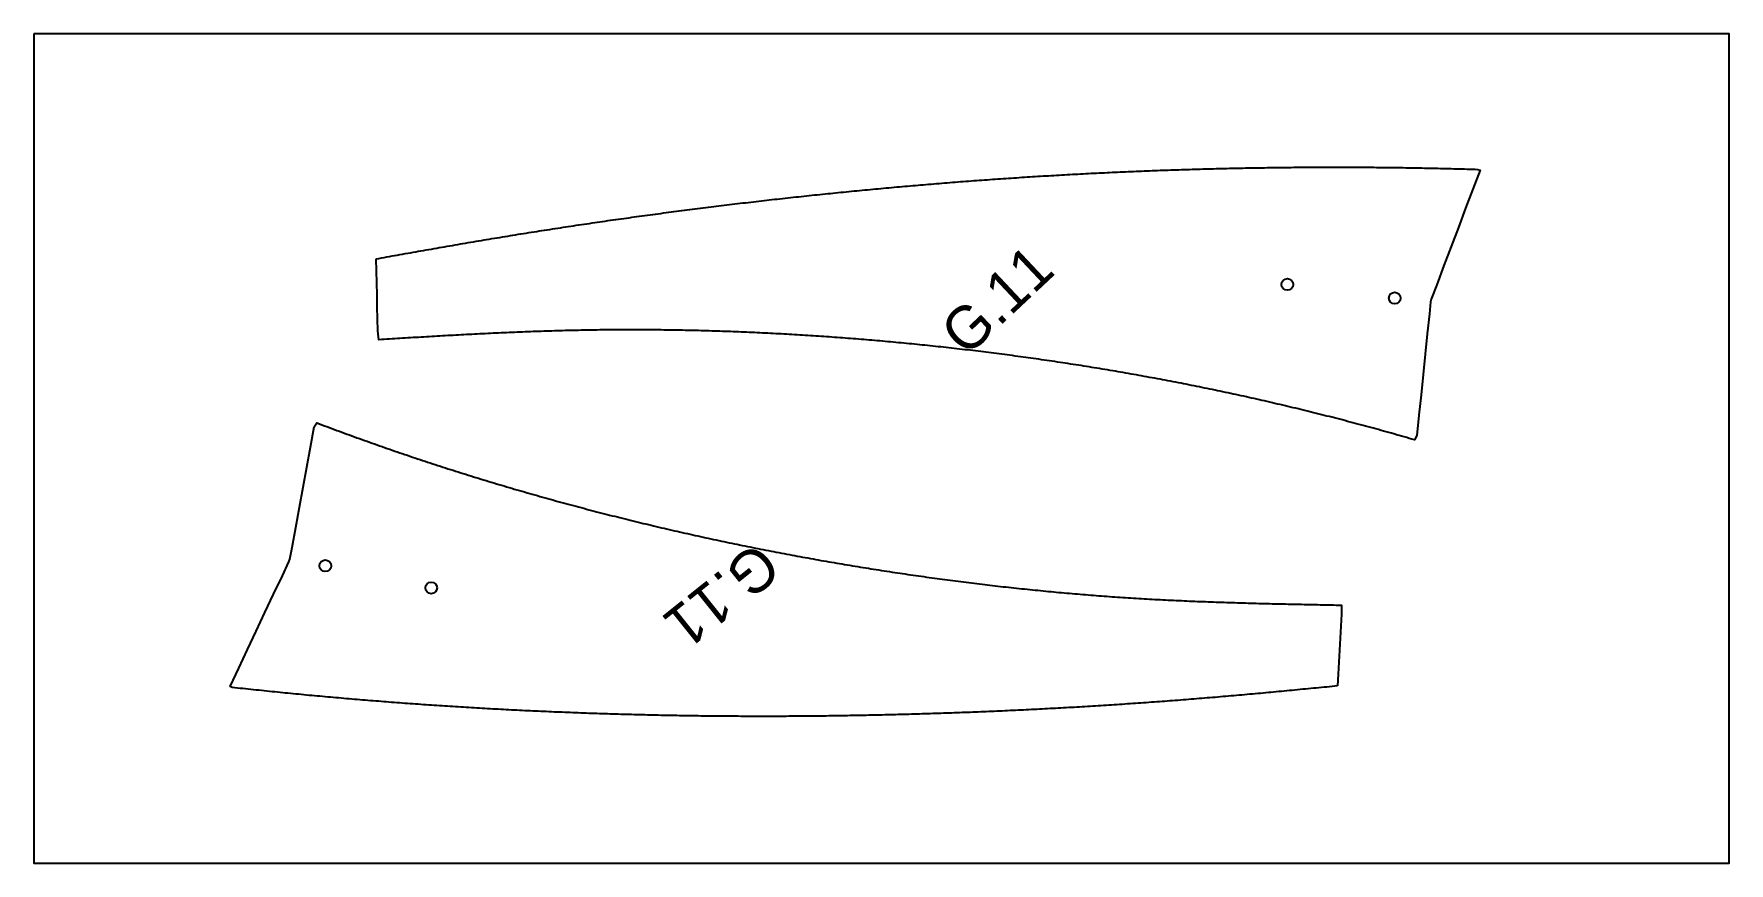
# Model space of a CAD drawing. Extents: x 6.5 to 100.5, y 4.9 to 50.9.
import ezdxf

# ---------------------------------------------------------------- set-up
doc = ezdxf.new("R2010")
doc.units = 0
doc.layers.get('0').update_dxf_attribs({"linetype": 'CONTINUOUS'})
for name, color, linetype in [('ANNOTATION', 7, 'CONTINUOUS'), ('CUT_SHEET', 1, 'CONTINUOUS'), ('DRILLING', 3, 'CONTINUOUS')]:
    doc.layers.add(name, color=color, linetype=linetype)
doc.styles.add('TW_CEN_MT', font='txt')

# ---------------------------------------------------------------- blocks, each defined once
blk = doc.blocks.new('*U4')
at = {"layer": 'ANNOTATION', "color": 7, "style": 'TW_CEN_MT'}
blk.add_text('G.11', height=2.3704, rotation=218.64657, dxfattribs=at).set_placement((46.606, 22.803))
blk = doc.blocks.new('*U5')
at = {"layer": 'ANNOTATION', "color": 7, "style": 'TW_CEN_MT'}
blk.add_text('G.11', height=2.3704, rotation=43.21499, dxfattribs=at).set_placement((58.212, 32.928))

msp = doc.modelspace()

# ---------------------------------------------------------------- linework, layer by layer
for points in [[(25.4913, 38.4198, 0), (25.6369, 38.4458, 0), (25.7825, 38.4718, 0), (25.9282, 38.4978, 0), (26.0738, 38.5238, 0), (26.2194, 38.5498, 0), (26.365, 38.5758, 0), (26.5107, 38.6018, 0), (26.6563, 38.6277, 0), (26.8019, 38.6536, 0), (26.9476, 38.6796, 0), (27.0932, 38.7055, 0), (27.2389, 38.7313, 0), (27.3845, 38.7572, 0), (27.5302, 38.783, 0), (27.6758, 38.8089, 0), (27.8215, 38.8346, 0), (27.9672, 38.8604, 0), (28.1128, 38.8861, 0), (28.2585, 38.9118, 0), (28.4042, 38.9375, 0), (28.5499, 38.9631, 0), (28.6956, 38.9887, 0), (28.8413, 39.0143, 0), (28.987, 39.0398, 0), (29.1327, 39.0652, 0), (29.2784, 39.0907, 0), (29.4242, 39.116, 0), (29.5699, 39.1414, 0), (29.7157, 39.1666, 0), (29.8614, 39.1919, 0), (30.0072, 39.217, 0), (30.153, 39.2421, 0), (30.2987, 39.2672, 0), (30.4445, 39.2922, 0), (30.5903, 39.3171, 0), (30.7362, 39.342, 0), (30.882, 39.3668, 0), (31.0278, 39.3916, 0), (31.1737, 39.4163, 0), (31.3196, 39.4409, 0), (31.4654, 39.4654, 0), (31.6113, 39.4899, 0), (31.7572, 39.5143, 0), (31.9031, 39.5386, 0), (32.0491, 39.5628, 0), (32.195, 39.587, 0), (32.341, 39.6111, 0), (32.4869, 39.6351, 0), (32.6329, 39.6591, 0), (32.7789, 39.6829, 0), (32.9249, 39.7067, 0), (33.0709, 39.7305, 0), (33.2169, 39.7541, 0), (33.363, 39.7777, 0), (33.509, 39.8012, 0), (33.6551, 39.8246, 0), (33.8012, 39.848, 0), (33.9473, 39.8713, 0), (34.0934, 39.8945, 0), (34.2395, 39.9176, 0), (34.3856, 39.9407, 0), (34.5317, 39.9637, 0), (34.6779, 39.9866, 0), (34.824, 40.0094, 0), (34.9702, 40.0322, 0), (35.1164, 40.0549, 0), (35.2626, 40.0775, 0), (35.4088, 40.1001, 0), (35.555, 40.1225, 0), (35.7012, 40.1449, 0), (35.8475, 40.1673, 0), (35.9937, 40.1895, 0), (36.14, 40.2117, 0), (36.2863, 40.2338, 0), (36.4326, 40.2559, 0), (36.5789, 40.2778, 0), (36.7252, 40.2997, 0), (36.8715, 40.3215, 0), (37.0178, 40.3433, 0), (37.1642, 40.3649, 0), (37.3105, 40.3865, 0), (37.4569, 40.4081, 0), (37.6033, 40.4295, 0), (37.7496, 40.4509, 0), (37.896, 40.4722, 0), (38.0424, 40.4935, 0), (38.1889, 40.5146, 0), (38.3353, 40.5357, 0), (38.4817, 40.5567, 0), (38.6282, 40.5777, 0), (38.7747, 40.5986, 0), (38.9211, 40.6194, 0), (39.0676, 40.6401, 0), (39.2141, 40.6607, 0), (39.3606, 40.6813, 0), (39.5071, 40.7018, 0), (39.6536, 40.7223, 0), (39.8002, 40.7426, 0), (39.9467, 40.7629, 0), (40.0933, 40.7832, 0), (40.2398, 40.8033, 0), (40.3864, 40.8234, 0), (40.533, 40.8434, 0), (40.6796, 40.8633, 0), (40.8262, 40.8832, 0), (40.9728, 40.903, 0), (41.1195, 40.9227, 0), (41.2661, 40.9424, 0), (41.4127, 40.9619, 0), (41.5594, 40.9814, 0), (41.7061, 41.0009, 0), (41.8527, 41.0202, 0), (41.9994, 41.0395, 0), (42.1461, 41.0587, 0), (42.2928, 41.0779, 0), (42.4395, 41.097, 0), (42.5863, 41.116, 0), (42.733, 41.1349, 0), (42.8797, 41.1537, 0), (43.0265, 41.1725, 0), (43.1732, 41.1912, 0), (43.32, 41.2099, 0), (43.4668, 41.2285, 0), (43.6136, 41.247, 0), (43.7604, 41.2654, 0), (43.9072, 41.2838, 0), (44.054, 41.3021, 0), (44.2008, 41.3203, 0), (44.3477, 41.3384, 0), (44.4945, 41.3565, 0), (44.6414, 41.3745, 0), (44.7882, 41.3924, 0), (44.9351, 41.4103, 0), (45.082, 41.4281, 0), (45.2288, 41.4458, 0), (45.3757, 41.4634, 0), (45.5226, 41.481, 0), (45.6696, 41.4985, 0), (45.8165, 41.516, 0), (45.9634, 41.5333, 0), (46.1103, 41.5506, 0), (46.2573, 41.5679, 0), (46.4043, 41.585, 0), (46.5512, 41.6021, 0), (46.6982, 41.6191, 0), (46.8452, 41.6361, 0), (46.9922, 41.6529, 0), (47.1391, 41.6697, 0), (47.2862, 41.6865, 0), (47.4332, 41.7031, 0), (47.5802, 41.7197, 0), (47.7272, 41.7362, 0), (47.8742, 41.7527, 0), (48.0213, 41.769, 0), (48.1683, 41.7853, 0), (48.3154, 41.8016, 0), (48.4625, 41.8177, 0), (48.6095, 41.8338, 0), (48.7566, 41.8498, 0), (48.9037, 41.8658, 0), (49.0508, 41.8817, 0), (49.1979, 41.8975, 0), (49.345, 41.9132, 0), (49.4922, 41.9288, 0), (49.6393, 41.9444, 0), (49.7864, 41.9599, 0), (49.9336, 41.9754, 0), (50.0807, 41.9907, 0), (50.2279, 42.006, 0), (50.3751, 42.0213, 0), (50.5222, 42.0364, 0), (50.6694, 42.0515, 0), (50.8166, 42.0665, 0), (50.9638, 42.0814, 0), (51.111, 42.0963, 0), (51.2582, 42.1111, 0), (51.4054, 42.1258, 0), (51.5527, 42.1404, 0), (51.6999, 42.155, 0), (51.8471, 42.1695, 0), (51.9944, 42.1839, 0), (52.1416, 42.1982, 0), (52.2889, 42.2125, 0), (52.4362, 42.2267, 0), (52.5834, 42.2408, 0), (52.7307, 42.2549, 0), (52.878, 42.2688, 0), (53.0253, 42.2827, 0), (53.1726, 42.2966, 0), (53.3199, 42.3103, 0), (53.4672, 42.324, 0), (53.6146, 42.3376, 0), (53.7619, 42.3511, 0), (53.9092, 42.3646, 0), (54.0566, 42.378, 0), (54.2039, 42.3913, 0), (54.3513, 42.4045, 0), (54.4986, 42.4176, 0), (54.646, 42.4307, 0), (54.7934, 42.4437, 0), (54.9408, 42.4567, 0), (55.0882, 42.4695, 0), (55.2356, 42.4823, 0), (55.383, 42.495, 0), (55.5304, 42.5076, 0), (55.6778, 42.5202, 0), (55.8252, 42.5326, 0), (55.9726, 42.545, 0), (56.1201, 42.5573, 0), (56.2675, 42.5696, 0), (56.415, 42.5818, 0), (56.5624, 42.5938, 0), (56.7099, 42.6059, 0), (56.8573, 42.6178, 0), (57.0048, 42.6297, 0), (57.1523, 42.6415, 0), (57.2998, 42.6532, 0), (57.4473, 42.6648, 0), (57.5947, 42.6764, 0), (57.7422, 42.6878, 0), (57.8898, 42.6992, 0), (58.0373, 42.7106, 0), (58.1848, 42.7218, 0), (58.3323, 42.733, 0), (58.4798, 42.7441, 0), (58.6274, 42.7551, 0), (58.7749, 42.766, 0), (58.9225, 42.7769, 0), (59.07, 42.7877, 0), (59.2176, 42.7984, 0), (59.3651, 42.809, 0), (59.5127, 42.8195, 0), (59.6603, 42.83, 0), (59.8078, 42.8404, 0), (59.9554, 42.8507, 0), (60.103, 42.8609, 0), (60.2506, 42.8711, 0), (60.3982, 42.8812, 0), (60.5458, 42.8912, 0), (60.6934, 42.9011, 0), (60.8411, 42.9109, 0), (60.9887, 42.9207, 0), (61.1363, 42.9304, 0), (61.2839, 42.94, 0), (61.4316, 42.9495, 0), (61.5792, 42.959, 0), (61.7269, 42.9683, 0), (61.8745, 42.9776, 0), (62.0222, 42.9868, 0), (62.1698, 42.9959, 0), (62.3175, 43.005, 0), (62.4652, 43.014, 0), (62.6128, 43.0229, 0), (62.7605, 43.0317, 0), (62.9082, 43.0404, 0), (63.0559, 43.049, 0), (63.2036, 43.0576, 0), (63.3513, 43.0661, 0), (63.499, 43.0745, 0), (63.6467, 43.0828, 0), (63.7944, 43.0911, 0), (63.9421, 43.0992, 0), (64.0899, 43.1073, 0), (64.2376, 43.1153, 0), (64.3853, 43.1233, 0), (64.5331, 43.1311, 0), (64.6808, 43.1389, 0), (64.8285, 43.1465, 0), (64.9763, 43.1541, 0), (65.124, 43.1617, 0), (65.2718, 43.1691, 0), (65.4196, 43.1765, 0), (65.5673, 43.1837, 0), (65.7151, 43.1909, 0), (65.8629, 43.198, 0), (66.0106, 43.2051, 0), (66.1584, 43.212, 0), (66.3062, 43.2189, 0), (66.454, 43.2257, 0), (66.6018, 43.2324, 0), (66.7496, 43.239, 0), (66.8974, 43.2456, 0), (67.0452, 43.252, 0), (67.193, 43.2584, 0), (67.3408, 43.2647, 0), (67.4886, 43.2709, 0), (67.6365, 43.2771, 0), (67.7843, 43.2831, 0), (67.9321, 43.2891, 0), (68.0799, 43.295, 0), (68.2278, 43.3008, 0), (68.3756, 43.3065, 0), (68.5234, 43.3122, 0), (68.6713, 43.3178, 0), (68.8191, 43.3233, 0), (68.967, 43.3287, 0), (69.1148, 43.334, 0), (69.2627, 43.3392, 0), (69.4105, 43.3444, 0), (69.5584, 43.3495, 0), (69.7063, 43.3545, 0), (69.8541, 43.3594, 0), (70.002, 43.3642, 0), (70.1499, 43.369, 0), (70.2977, 43.3736, 0), (70.4456, 43.3782, 0), (70.5935, 43.3827, 0), (70.7414, 43.3872, 0), (70.8893, 43.3915, 0), (71.0371, 43.3958, 0), (71.185, 43.3999, 0), (71.3329, 43.404, 0), (71.4808, 43.4081, 0), (71.6287, 43.412, 0), (71.7766, 43.4158, 0), (71.9245, 43.4196, 0), (72.0724, 43.4233, 0), (72.2203, 43.4269, 0), (72.3682, 43.4304, 0), (72.5161, 43.4339, 0), (72.664, 43.4372, 0), (72.812, 43.4405, 0), (72.9599, 43.4437, 0), (73.1078, 43.4468, 0), (73.2557, 43.4498, 0), (73.4036, 43.4528, 0), (73.5515, 43.4557, 0), (73.6995, 43.4584, 0), (73.8474, 43.4611, 0), (73.9953, 43.4638, 0), (74.1433, 43.4663, 0), (74.2912, 43.4687, 0), (74.4391, 43.4711, 0), (74.5871, 43.4734, 0), (74.735, 43.4756, 0), (74.8829, 43.4777, 0), (75.0309, 43.4798, 0), (75.1788, 43.4817, 0), (75.3267, 43.4836, 0), (75.4747, 43.4854, 0), (75.6226, 43.4871, 0), (75.7706, 43.4887, 0), (75.9185, 43.4903, 0), (76.0665, 43.4917, 0), (76.2144, 43.4931, 0), (76.3624, 43.4944, 0), (76.5103, 43.4956, 0), (76.6582, 43.4968, 0), (76.8062, 43.4978, 0), (76.9541, 43.4988, 0), (77.1021, 43.4997, 0), (77.2501, 43.5005, 0), (77.398, 43.5012, 0), (77.546, 43.5018, 0), (77.6939, 43.5024, 0), (77.8419, 43.5028, 0), (77.9898, 43.5032, 0), (78.1378, 43.5035, 0), (78.2857, 43.5037, 0), (78.4337, 43.5039, 0), (78.5816, 43.5039, 0), (78.7296, 43.5039, 0), (78.8776, 43.5038, 0), (79.0255, 43.5036, 0), (79.1735, 43.5033, 0), (79.3214, 43.5029, 0), (79.4694, 43.5025, 0), (79.6173, 43.502, 0), (79.7653, 43.5013, 0), (79.9133, 43.5006, 0), (80.0612, 43.4999, 0), (80.2092, 43.499, 0), (80.3571, 43.4981, 0), (80.5051, 43.497, 0), (80.653, 43.4959, 0), (80.801, 43.4947, 0), (80.949, 43.4934, 0), (81.0969, 43.4921, 0), (81.2449, 43.4906, 0), (81.3928, 43.4891, 0), (81.5408, 43.4875, 0), (81.6887, 43.4858, 0), (81.8367, 43.484, 0), (81.9846, 43.4821, 0), (82.1326, 43.4802, 0), (82.2805, 43.4781, 0), (82.4285, 43.476, 0), (82.5764, 43.4738, 0), (82.7244, 43.4715, 0), (82.8723, 43.4692, 0), (83.0203, 43.4667, 0), (83.1682, 43.4642, 0), (83.3161, 43.4616, 0), (83.4641, 43.4589, 0), (83.612, 43.4561, 0), (83.76, 43.4532, 0), (83.9079, 43.4503, 0), (84.0558, 43.4472, 0), (84.2038, 43.4441, 0), (84.3517, 43.4409, 0), (84.4996, 43.4376, 0), (84.6476, 43.4342, 0), (84.7955, 43.4308, 0), (84.9434, 43.4272, 0), (85.0913, 43.4236, 0), (85.2392, 43.4199, 0), (85.3872, 43.4161, 0), (85.5351, 43.4122, 0), (85.683, 43.4083, 0), (85.8309, 43.4042, 0), (85.9788, 43.4001, 0), (86.1267, 43.3959, 0), (86.2746, 43.3916, 0), (86.4225, 43.3872, 0), (86.5704, 43.3827, 0), (86.698, 43.339, 0), (86.2973, 42.2795, 0), (85.8967, 41.22, 0), (85.496, 40.1604, 0), (85.0954, 39.1009, 0), (84.6948, 38.0414, 0), (84.2941, 36.9818, 0), (83.9907, 36.1772, 0), (83.9546, 36.0338, 0), (83.885, 35.3763, 0), (83.7698, 34.2494, 0), (83.6547, 33.1225, 0), (83.5396, 31.9956, 0), (83.4245, 30.8687, 0), (83.3094, 29.7418, 0), (83.1943, 28.6149, 0), (83.0586, 28.3773, 0), (82.9165, 28.4186, 0), (82.7743, 28.4598, 0), (82.6321, 28.5008, 0), (82.4898, 28.5416, 0), (82.3475, 28.5824, 0), (82.2051, 28.6229, 0), (82.0627, 28.6633, 0), (81.9203, 28.7036, 0), (81.7778, 28.7437, 0), (81.6353, 28.7837, 0), (81.4927, 28.8236, 0), (81.3501, 28.8633, 0), (81.2075, 28.9028, 0), (81.0648, 28.9422, 0), (80.922, 28.9814, 0), (80.7793, 29.0206, 0), (80.6365, 29.0595, 0), (80.4936, 29.0983, 0), (80.3507, 29.137, 0), (80.2078, 29.1755, 0), (80.0648, 29.2139, 0), (79.9218, 29.2521, 0), (79.7788, 29.2902, 0), (79.6357, 29.3281, 0), (79.4925, 29.3659, 0), (79.3494, 29.4036, 0), (79.2062, 29.4411, 0), (79.0629, 29.4784, 0), (78.9196, 29.5157, 0), (78.7763, 29.5527, 0), (78.6329, 29.5897, 0), (78.4895, 29.6264, 0), (78.3461, 29.6631, 0), (78.2026, 29.6995, 0), (78.0591, 29.7359, 0), (77.9156, 29.7721, 0), (77.772, 29.8081, 0), (77.6284, 29.8441, 0), (77.4847, 29.8798, 0), (77.341, 29.9154, 0), (77.1973, 29.9509, 0), (77.0535, 29.9862, 0), (76.9097, 30.0214, 0), (76.7659, 30.0565, 0), (76.622, 30.0914, 0), (76.4781, 30.1261, 0), (76.3342, 30.1607, 0), (76.1902, 30.1952, 0), (76.0462, 30.2295, 0), (75.9021, 30.2637, 0), (75.7581, 30.2977, 0), (75.614, 30.3316, 0), (75.4698, 30.3654, 0), (75.3256, 30.399, 0), (75.1814, 30.4324, 0), (75.0372, 30.4658, 0), (74.8929, 30.4989, 0), (74.7486, 30.532, 0), (74.6042, 30.5649, 0), (74.4599, 30.5976, 0), (74.3155, 30.6302, 0), (74.171, 30.6627, 0), (74.0266, 30.695, 0), (73.8821, 30.7272, 0), (73.7375, 30.7592, 0), (73.593, 30.7911, 0), (73.4484, 30.8228, 0), (73.3037, 30.8544, 0), (73.1591, 30.8859, 0), (73.0144, 30.9172, 0), (72.8697, 30.9484, 0), (72.725, 30.9794, 0), (72.5802, 31.0103, 0), (72.4354, 31.041, 0), (72.2905, 31.0716, 0), (72.1457, 31.1021, 0), (72.0008, 31.1324, 0), (71.8559, 31.1626, 0), (71.7109, 31.1926, 0), (71.5659, 31.2225, 0), (71.4209, 31.2523, 0), (71.2759, 31.2819, 0), (71.1309, 31.3114, 0), (70.9858, 31.3407, 0), (70.8406, 31.3699, 0), (70.6955, 31.3989, 0), (70.5503, 31.4278, 0), (70.4051, 31.4566, 0), (70.2599, 31.4852, 0), (70.1147, 31.5137, 0), (69.9694, 31.542, 0), (69.8241, 31.5702, 0), (69.6787, 31.5983, 0), (69.5334, 31.6262, 0), (69.388, 31.654, 0), (69.2426, 31.6816, 0), (69.0971, 31.7091, 0), (68.9517, 31.7365, 0), (68.8062, 31.7637, 0), (68.6607, 31.7908, 0), (68.5151, 31.8177, 0), (68.3696, 31.8445, 0), (68.224, 31.8712, 0), (68.0784, 31.8977, 0), (67.9327, 31.9241, 0), (67.787, 31.9503, 0), (67.6414, 31.9764, 0), (67.4956, 32.0024, 0), (67.3499, 32.0282, 0), (67.2041, 32.0539, 0), (67.0583, 32.0794, 0), (66.9125, 32.1048, 0), (66.7667, 32.1301, 0), (66.6208, 32.1552, 0), (66.4749, 32.1802, 0), (66.329, 32.2051, 0), (66.1831, 32.2298, 0), (66.0371, 32.2544, 0), (65.8912, 32.2788, 0), (65.7452, 32.3031, 0), (65.5991, 32.3273, 0), (65.4531, 32.3513, 0), (65.307, 32.3752, 0), (65.1609, 32.3989, 0), (65.0148, 32.4225, 0), (64.8687, 32.446, 0), (64.7225, 32.4693, 0), (64.5763, 32.4925, 0), (64.4301, 32.5156, 0), (64.2839, 32.5385, 0), (64.1376, 32.5613, 0), (63.9914, 32.5839, 0), (63.8451, 32.6065, 0), (63.6988, 32.6288, 0), (63.5524, 32.6511, 0), (63.4061, 32.6732, 0), (63.2597, 32.6951, 0), (63.1133, 32.717, 0), (62.9669, 32.7387, 0), (62.8205, 32.7602, 0), (62.674, 32.7816, 0), (62.5275, 32.8029, 0), (62.381, 32.8241, 0), (62.2345, 32.8451, 0), (62.088, 32.866, 0), (61.9414, 32.8867, 0), (61.7948, 32.9073, 0), (61.6483, 32.9278, 0), (61.5016, 32.9481, 0), (61.355, 32.9683, 0), (61.2084, 32.9884, 0), (61.0617, 33.0083, 0), (60.915, 33.0281, 0), (60.7683, 33.0478, 0), (60.6216, 33.0673, 0), (60.4748, 33.0867, 0), (60.3281, 33.1059, 0), (60.1813, 33.1251, 0), (60.0345, 33.144, 0), (59.8877, 33.1629, 0), (59.7408, 33.1816, 0), (59.594, 33.2002, 0), (59.4471, 33.2186, 0), (59.3002, 33.237, 0), (59.1533, 33.2551, 0), (59.0064, 33.2732, 0), (58.8595, 33.2911, 0), (58.7125, 33.3089, 0), (58.5655, 33.3265, 0), (58.4185, 33.344, 0), (58.2715, 33.3614, 0), (58.1245, 33.3787, 0), (57.9775, 33.3958, 0), (57.8304, 33.4128, 0), (57.6834, 33.4296, 0), (57.5363, 33.4463, 0), (57.3892, 33.4629, 0), (57.2421, 33.4794, 0), (57.0949, 33.4957, 0), (56.9478, 33.5119, 0), (56.8006, 33.5279, 0), (56.6535, 33.5438, 0), (56.5063, 33.5596, 0), (56.3591, 33.5753, 0), (56.2119, 33.5908, 0), (56.0646, 33.6062, 0), (55.9174, 33.6214, 0), (55.7701, 33.6366, 0), (55.6228, 33.6516, 0), (55.4756, 33.6664, 0), (55.3283, 33.6812, 0), (55.1809, 33.6958, 0), (55.0336, 33.7102, 0), (54.8863, 33.7246, 0), (54.7389, 33.7388, 0), (54.5916, 33.7529, 0), (54.4442, 33.7668, 0), (54.2968, 33.7806, 0), (54.1494, 33.7943, 0), (54.002, 33.8079, 0), (53.8545, 33.8213, 0), (53.7071, 33.8346, 0), (53.5596, 33.8477, 0), (53.4122, 33.8608, 0), (53.2647, 33.8737, 0), (53.1172, 33.8864, 0), (52.9697, 33.8991, 0), (52.8222, 33.9116, 0), (52.6747, 33.924, 0), (52.5271, 33.9362, 0), (52.3796, 33.9484, 0), (52.232, 33.9603, 0), (52.0845, 33.9722, 0), (51.9369, 33.9839, 0), (51.7893, 33.9955, 0), (51.6417, 34.007, 0), (51.4941, 34.0184, 0), (51.3465, 34.0296, 0), (51.1988, 34.0407, 0), (51.0512, 34.0516, 0), (50.9036, 34.0624, 0), (50.7559, 34.0731, 0), (50.6082, 34.0837, 0), (50.4606, 34.0941, 0), (50.3129, 34.1044, 0), (50.1652, 34.1145, 0), (50.0175, 34.1245, 0), (49.8698, 34.1344, 0), (49.7221, 34.1442, 0), (49.5743, 34.1538, 0), (49.4266, 34.1633, 0), (49.2788, 34.1726, 0), (49.1311, 34.1819, 0), (48.9833, 34.1909, 0), (48.8356, 34.1999, 0), (48.6878, 34.2087, 0), (48.54, 34.2174, 0), (48.3922, 34.2259, 0), (48.2444, 34.2343, 0), (48.0966, 34.2426, 0), (47.9488, 34.2507, 0), (47.801, 34.2587, 0), (47.6532, 34.2666, 0), (47.5054, 34.2743, 0), (47.3575, 34.2819, 0), (47.2097, 34.2893, 0), (47.0619, 34.2967, 0), (46.914, 34.3038, 0), (46.7662, 34.3109, 0), (46.6183, 34.3178, 0), (46.4704, 34.3245, 0), (46.3226, 34.3311, 0), (46.1747, 34.3376, 0), (46.0268, 34.3439, 0), (45.8789, 34.3501, 0), (45.731, 34.3562, 0), (45.5831, 34.3621, 0), (45.4352, 34.3679, 0), (45.2873, 34.3735, 0), (45.1394, 34.379, 0), (44.9915, 34.3844, 0), (44.8436, 34.3896, 0), (44.6957, 34.3947, 0), (44.5478, 34.3996, 0), (44.3998, 34.4044, 0), (44.2519, 34.4091, 0), (44.104, 34.4136, 0), (43.9561, 34.4179, 0), (43.8081, 34.4222, 0), (43.6602, 34.4262, 0), (43.5123, 34.4302, 0), (43.3643, 34.434, 0), (43.2164, 34.4376, 0), (43.0684, 34.4411, 0), (42.9205, 34.4445, 0), (42.7725, 34.4477, 0), (42.6246, 34.4507, 0), (42.4766, 34.4537, 0), (42.3287, 34.4564, 0), (42.1807, 34.4591, 0), (42.0328, 34.4616, 0), (41.8848, 34.4639, 0), (41.7369, 34.4661, 0), (41.5889, 34.4681, 0), (41.441, 34.47, 0), (41.293, 34.4718, 0), (41.145, 34.4734, 0), (40.9971, 34.4749, 0), (40.8491, 34.4762, 0), (40.7012, 34.4773, 0), (40.5532, 34.4784, 0), (40.4053, 34.4792, 0), (40.2573, 34.4799, 0), (40.1094, 34.4805, 0), (39.9614, 34.4809, 0), (39.8135, 34.4812, 0), (39.6655, 34.4813, 0), (39.5176, 34.4813, 0), (39.3696, 34.4811, 0), (39.2217, 34.4808, 0), (39.0738, 34.4803, 0), (38.9258, 34.4797, 0), (38.7779, 34.4789, 0), (38.63, 34.478, 0), (38.482, 34.4769, 0), (38.3341, 34.4757, 0), (38.1862, 34.4743, 0), (38.0383, 34.4728, 0), (37.8903, 34.4711, 0), (37.7424, 34.4692, 0), (37.5945, 34.4672, 0), (37.4466, 34.4651, 0), (37.2987, 34.4628, 0), (37.1508, 34.4603, 0), (37.0029, 34.4577, 0), (36.855, 34.455, 0), (36.7071, 34.452, 0), (36.5593, 34.449, 0), (36.4114, 34.4457, 0), (36.2635, 34.4424, 0), (36.1156, 34.4388, 0), (35.9678, 34.4352, 0), (35.8199, 34.4313, 0), (35.6721, 34.4273, 0), (35.5242, 34.4232, 0), (35.3764, 34.419, 0), (35.2285, 34.4146, 0), (35.0807, 34.41, 0), (34.9329, 34.4054, 0), (34.785, 34.4005, 0), (34.6372, 34.3956, 0), (34.4894, 34.3905, 0), (34.3416, 34.3853, 0), (34.1938, 34.38, 0), (34.046, 34.3746, 0), (33.8982, 34.369, 0), (33.7504, 34.3633, 0), (33.6026, 34.3576, 0), (33.4548, 34.3516, 0), (33.307, 34.3456, 0), (33.1592, 34.3395, 0), (33.0114, 34.3332, 0), (32.8636, 34.3269, 0), (32.7159, 34.3204, 0), (32.5681, 34.3139, 0), (32.4203, 34.3072, 0), (32.2725, 34.3005, 0), (32.1248, 34.2936, 0), (31.977, 34.2867, 0), (31.8293, 34.2797, 0), (31.6815, 34.2726, 0), (31.5338, 34.2654, 0), (31.386, 34.2581, 0), (31.2383, 34.2507, 0), (31.0905, 34.2432, 0), (30.9428, 34.2357, 0), (30.795, 34.2281, 0), (30.6473, 34.2204, 0), (30.4996, 34.2127, 0), (30.3518, 34.2048, 0), (30.2041, 34.1969, 0), (30.0564, 34.189, 0), (29.9086, 34.181, 0), (29.7609, 34.1729, 0), (29.6132, 34.1647, 0), (29.4655, 34.1565, 0), (29.3177, 34.1483, 0), (29.17, 34.14, 0), (29.0223, 34.1316, 0), (28.8746, 34.1232, 0), (28.7269, 34.1147, 0), (28.5792, 34.1062, 0), (28.4315, 34.0977, 0), (28.2837, 34.0891, 0), (28.136, 34.0805, 0), (27.9883, 34.0718, 0), (27.8406, 34.0631, 0), (27.6929, 34.0544, 0), (27.5452, 34.0457, 0), (27.3975, 34.0369, 0), (27.2498, 34.0281, 0), (27.1021, 34.0192, 0), (26.9544, 34.0104, 0), (26.8067, 34.0015, 0), (26.659, 33.9926, 0), (26.5113, 33.9837, 0), (26.3636, 33.9748, 0), (26.2159, 33.9659, 0), (26.0682, 33.9569, 0), (25.9205, 33.948, 0), (25.7728, 33.939, 0), (25.6251, 33.9301, 0), (25.5786, 34.433, 0), (25.5641, 35.0975, 0), (25.5495, 35.762, 0), (25.5349, 36.4264, 0), (25.5204, 37.0909, 0), (25.5058, 37.7554, 0), (25.4913, 38.4198, 0)], [(78.7852, 14.7226, 0), (78.638, 14.7083, 0), (78.4908, 14.694, 0), (78.3435, 14.6797, 0), (78.1963, 14.6653, 0), (78.0491, 14.651, 0), (77.9018, 14.6368, 0), (77.7546, 14.6225, 0), (77.6074, 14.6082, 0), (77.4601, 14.5939, 0), (77.3129, 14.5797, 0), (77.1656, 14.5655, 0), (77.0184, 14.5513, 0), (76.8712, 14.5371, 0), (76.7239, 14.523, 0), (76.5767, 14.5088, 0), (76.4294, 14.4947, 0), (76.2821, 14.4806, 0), (76.1349, 14.4666, 0), (75.9876, 14.4526, 0), (75.8404, 14.4386, 0), (75.6931, 14.4247, 0), (75.5458, 14.4108, 0), (75.3985, 14.3969, 0), (75.2513, 14.3831, 0), (75.104, 14.3693, 0), (74.9567, 14.3556, 0), (74.8094, 14.3419, 0), (74.6621, 14.3282, 0), (74.5148, 14.3147, 0), (74.3675, 14.3011, 0), (74.2202, 14.2876, 0), (74.0729, 14.2742, 0), (73.9256, 14.2609, 0), (73.7782, 14.2475, 0), (73.6309, 14.2343, 0), (73.4836, 14.2211, 0), (73.3362, 14.208, 0), (73.1889, 14.1949, 0), (73.0415, 14.182, 0), (72.8942, 14.169, 0), (72.7468, 14.1562, 0), (72.5994, 14.1434, 0), (72.452, 14.1307, 0), (72.3046, 14.1181, 0), (72.1573, 14.1056, 0), (72.0099, 14.0931, 0), (71.8624, 14.0807, 0), (71.715, 14.0684, 0), (71.5676, 14.0562, 0), (71.4202, 14.044, 0), (71.2727, 14.0319, 0), (71.1253, 14.0199, 0), (70.9779, 14.0079, 0), (70.8304, 13.9961, 0), (70.6829, 13.9843, 0), (70.5355, 13.9725, 0), (70.388, 13.9609, 0), (70.2405, 13.9493, 0), (70.093, 13.9378, 0), (69.9456, 13.9264, 0), (69.7981, 13.915, 0), (69.6506, 13.9038, 0), (69.503, 13.8926, 0), (69.3555, 13.8814, 0), (69.208, 13.8704, 0), (69.0605, 13.8594, 0), (68.9129, 13.8485, 0), (68.7654, 13.8377, 0), (68.6179, 13.8269, 0), (68.4703, 13.8162, 0), (68.3228, 13.8056, 0), (68.1752, 13.7951, 0), (68.0276, 13.7846, 0), (67.8801, 13.7742, 0), (67.7325, 13.7639, 0), (67.5849, 13.7537, 0), (67.4373, 13.7435, 0), (67.2897, 13.7334, 0), (67.1421, 13.7234, 0), (66.9945, 13.7134, 0), (66.8469, 13.7035, 0), (66.6993, 13.6937, 0), (66.5517, 13.684, 0), (66.4041, 13.6744, 0), (66.2564, 13.6648, 0), (66.1088, 13.6553, 0), (65.9611, 13.6458, 0), (65.8135, 13.6365, 0), (65.6659, 13.6272, 0), (65.5182, 13.618, 0), (65.3705, 13.6088, 0), (65.2229, 13.5998, 0), (65.0752, 13.5908, 0), (64.9275, 13.5818, 0), (64.7799, 13.573, 0), (64.6322, 13.5642, 0), (64.4845, 13.5555, 0), (64.3368, 13.5469, 0), (64.1891, 13.5383, 0), (64.0414, 13.5298, 0), (63.8937, 13.5214, 0), (63.746, 13.5131, 0), (63.5983, 13.5048, 0), (63.4505, 13.4966, 0), (63.3028, 13.4885, 0), (63.1551, 13.4804, 0), (63.0074, 13.4725, 0), (62.8596, 13.4646, 0), (62.7119, 13.4567, 0), (62.5641, 13.449, 0), (62.4164, 13.4413, 0), (62.2686, 13.4337, 0), (62.1209, 13.4261, 0), (61.9731, 13.4187, 0), (61.8254, 13.4113, 0), (61.6776, 13.4039, 0), (61.5298, 13.3967, 0), (61.3821, 13.3895, 0), (61.2343, 13.3824, 0), (61.0865, 13.3753, 0), (60.9387, 13.3684, 0), (60.7909, 13.3615, 0), (60.6431, 13.3546, 0), (60.4953, 13.3479, 0), (60.3475, 13.3412, 0), (60.1997, 13.3346, 0), (60.0519, 13.3281, 0), (59.9041, 13.3216, 0), (59.7563, 13.3152, 0), (59.6085, 13.3089, 0), (59.4607, 13.3026, 0), (59.3128, 13.2965, 0), (59.165, 13.2904, 0), (59.0172, 13.2843, 0), (58.8694, 13.2784, 0), (58.7215, 13.2725, 0), (58.5737, 13.2666, 0), (58.4259, 13.2609, 0), (58.278, 13.2552, 0), (58.1302, 13.2496, 0), (57.9823, 13.2441, 0), (57.8345, 13.2386, 0), (57.6866, 13.2332, 0), (57.5388, 13.2279, 0), (57.3909, 13.2226, 0), (57.243, 13.2174, 0), (57.0952, 13.2123, 0), (56.9473, 13.2073, 0), (56.7994, 13.2023, 0), (56.6516, 13.1974, 0), (56.5037, 13.1926, 0), (56.3558, 13.1879, 0), (56.2079, 13.1832, 0), (56.06, 13.1786, 0), (55.9122, 13.174, 0), (55.7643, 13.1696, 0), (55.6164, 13.1652, 0), (55.4685, 13.1608, 0), (55.3206, 13.1566, 0), (55.1727, 13.1524, 0), (55.0248, 13.1483, 0), (54.8769, 13.1443, 0), (54.729, 13.1403, 0), (54.5811, 13.1364, 0), (54.4332, 13.1326, 0), (54.2853, 13.1289, 0), (54.1374, 13.1252, 0), (53.9895, 13.1216, 0), (53.8416, 13.1181, 0), (53.6937, 13.1146, 0), (53.5458, 13.1112, 0), (53.3978, 13.1079, 0), (53.2499, 13.1047, 0), (53.102, 13.1015, 0), (52.9541, 13.0984, 0), (52.8062, 13.0954, 0), (52.6582, 13.0925, 0), (52.5103, 13.0896, 0), (52.3624, 13.0868, 0), (52.2145, 13.0841, 0), (52.0665, 13.0815, 0), (51.9186, 13.0789, 0), (51.7707, 13.0764, 0), (51.6227, 13.074, 0), (51.4748, 13.0716, 0), (51.3269, 13.0694, 0), (51.1789, 13.0672, 0), (51.031, 13.065, 0), (50.8831, 13.063, 0), (50.7351, 13.061, 0), (50.5872, 13.0591, 0), (50.4393, 13.0573, 0), (50.2913, 13.0556, 0), (50.1434, 13.0539, 0), (49.9954, 13.0523, 0), (49.8475, 13.0508, 0), (49.6995, 13.0493, 0), (49.5516, 13.0479, 0), (49.4037, 13.0466, 0), (49.2557, 13.0454, 0), (49.1078, 13.0443, 0), (48.9598, 13.0432, 0), (48.8119, 13.0422, 0), (48.6639, 13.0413, 0), (48.516, 13.0404, 0), (48.368, 13.0397, 0), (48.2201, 13.039, 0), (48.0722, 13.0384, 0), (47.9242, 13.0378, 0), (47.7763, 13.0374, 0), (47.6283, 13.037, 0), (47.4804, 13.0367, 0), (47.3324, 13.0364, 0), (47.1845, 13.0363, 0), (47.0365, 13.0362, 0), (46.8886, 13.0362, 0), (46.7406, 13.0363, 0), (46.5927, 13.0364, 0), (46.4447, 13.0366, 0), (46.2968, 13.037, 0), (46.1488, 13.0373, 0), (46.0009, 13.0378, 0), (45.853, 13.0383, 0), (45.705, 13.039, 0), (45.5571, 13.0396, 0), (45.4091, 13.0404, 0), (45.2612, 13.0413, 0), (45.1132, 13.0422, 0), (44.9653, 13.0432, 0), (44.8174, 13.0443, 0), (44.6694, 13.0454, 0), (44.5215, 13.0467, 0), (44.3735, 13.048, 0), (44.2256, 13.0494, 0), (44.0777, 13.0509, 0), (43.9297, 13.0524, 0), (43.7818, 13.0541, 0), (43.6339, 13.0558, 0), (43.4859, 13.0576, 0), (43.338, 13.0594, 0), (43.1901, 13.0614, 0), (43.0421, 13.0634, 0), (42.8942, 13.0655, 0), (42.7463, 13.0677, 0), (42.5984, 13.07, 0), (42.4504, 13.0723, 0), (42.3025, 13.0747, 0), (42.1546, 13.0772, 0), (42.0067, 13.0798, 0), (41.8587, 13.0825, 0), (41.7108, 13.0852, 0), (41.5629, 13.088, 0), (41.415, 13.0909, 0), (41.2671, 13.0939, 0), (41.1192, 13.097, 0), (40.9713, 13.1001, 0), (40.8233, 13.1033, 0), (40.6754, 13.1066, 0), (40.5275, 13.11, 0), (40.3796, 13.1135, 0), (40.2317, 13.117, 0), (40.0838, 13.1207, 0), (39.9359, 13.1244, 0), (39.788, 13.1282, 0), (39.6401, 13.132, 0), (39.4923, 13.136, 0), (39.3444, 13.14, 0), (39.1965, 13.1441, 0), (39.0486, 13.1483, 0), (38.9007, 13.1526, 0), (38.7528, 13.1569, 0), (38.605, 13.1614, 0), (38.4571, 13.1659, 0), (38.3092, 13.1705, 0), (38.1613, 13.1752, 0), (38.0135, 13.1799, 0), (37.8656, 13.1848, 0), (37.7177, 13.1897, 0), (37.5699, 13.1947, 0), (37.422, 13.1998, 0), (37.2742, 13.2049, 0), (37.1263, 13.2102, 0), (36.9785, 13.2155, 0), (36.8306, 13.2209, 0), (36.6828, 13.2264, 0), (36.5349, 13.232, 0), (36.3871, 13.2376, 0), (36.2393, 13.2434, 0), (36.0914, 13.2492, 0), (35.9436, 13.2551, 0), (35.7958, 13.2611, 0), (35.6479, 13.2671, 0), (35.5001, 13.2733, 0), (35.3523, 13.2795, 0), (35.2045, 13.2858, 0), (35.0567, 13.2922, 0), (34.9089, 13.2987, 0), (34.7611, 13.3052, 0), (34.6133, 13.3119, 0), (34.4655, 13.3186, 0), (34.3177, 13.3254, 0), (34.1699, 13.3322, 0), (34.0221, 13.3392, 0), (33.8744, 13.3462, 0), (33.7266, 13.3534, 0), (33.5788, 13.3606, 0), (33.431, 13.3679, 0), (33.2833, 13.3752, 0), (33.1355, 13.3827, 0), (32.9878, 13.3902, 0), (32.84, 13.3978, 0), (32.6923, 13.4055, 0), (32.5445, 13.4133, 0), (32.3968, 13.4211, 0), (32.249, 13.4291, 0), (32.1013, 13.4371, 0), (31.9536, 13.4452, 0), (31.8059, 13.4534, 0), (31.6581, 13.4617, 0), (31.5104, 13.47, 0), (31.3627, 13.4785, 0), (31.215, 13.487, 0), (31.0673, 13.4956, 0), (30.9196, 13.5042, 0), (30.7719, 13.513, 0), (30.6242, 13.5218, 0), (30.4766, 13.5308, 0), (30.3289, 13.5398, 0), (30.1812, 13.5489, 0), (30.0336, 13.558, 0), (29.8859, 13.5673, 0), (29.7382, 13.5766, 0), (29.5906, 13.5861, 0), (29.4429, 13.5956, 0), (29.2953, 13.6051, 0), (29.1477, 13.6148, 0), (29, 13.6246, 0), (28.8524, 13.6344, 0), (28.7048, 13.6443, 0), (28.5572, 13.6543, 0), (28.4096, 13.6644, 0), (28.262, 13.6745, 0), (28.1144, 13.6848, 0), (27.9668, 13.6951, 0), (27.8192, 13.7055, 0), (27.6716, 13.716, 0), (27.524, 13.7266, 0), (27.3765, 13.7372, 0), (27.2289, 13.748, 0), (27.0813, 13.7588, 0), (26.9338, 13.7697, 0), (26.7862, 13.7807, 0), (26.6387, 13.7918, 0), (26.4912, 13.8029, 0), (26.3436, 13.8142, 0), (26.1961, 13.8255, 0), (26.0486, 13.8369, 0), (25.9011, 13.8484, 0), (25.7536, 13.8599, 0), (25.6061, 13.8716, 0), (25.4586, 13.8833, 0), (25.3111, 13.8951, 0), (25.1636, 13.907, 0), (25.0162, 13.919, 0), (24.8687, 13.9311, 0), (24.7212, 13.9432, 0), (24.5738, 13.9554, 0), (24.4263, 13.9678, 0), (24.2789, 13.9802, 0), (24.1315, 13.9926, 0), (23.9841, 14.0052, 0), (23.8366, 14.0178, 0), (23.6892, 14.0306, 0), (23.5418, 14.0434, 0), (23.3944, 14.0563, 0), (23.247, 14.0693, 0), (23.0996, 14.0823, 0), (22.9523, 14.0955, 0), (22.8049, 14.1087, 0), (22.6575, 14.122, 0), (22.5102, 14.1354, 0), (22.3628, 14.1489, 0), (22.2155, 14.1624, 0), (22.0682, 14.1761, 0), (21.9208, 14.1898, 0), (21.7735, 14.2036, 0), (21.6262, 14.2175, 0), (21.4789, 14.2315, 0), (21.3316, 14.2455, 0), (21.1843, 14.2597, 0), (21.0371, 14.2739, 0), (20.8898, 14.2882, 0), (20.7425, 14.3026, 0), (20.5953, 14.3171, 0), (20.448, 14.3317, 0), (20.3008, 14.3463, 0), (20.1535, 14.361, 0), (20.0063, 14.3758, 0), (19.8591, 14.3907, 0), (19.7119, 14.4057, 0), (19.5647, 14.4208, 0), (19.4175, 14.4359, 0), (19.2703, 14.4512, 0), (19.1232, 14.4665, 0), (18.976, 14.4819, 0), (18.8288, 14.4973, 0), (18.6817, 14.5129, 0), (18.5346, 14.5285, 0), (18.3874, 14.5443, 0), (18.2403, 14.5601, 0), (18.0932, 14.576, 0), (17.9461, 14.592, 0), (17.799, 14.608, 0), (17.6519, 14.6242, 0), (17.5049, 14.6404, 0), (17.3812, 14.6941, 0), (17.865, 15.7184, 0), (18.3487, 16.7426, 0), (18.8325, 17.7669, 0), (19.3162, 18.7911, 0), (19.8, 19.8154, 0), (20.2838, 20.8397, 0), (20.6503, 21.6176, 0), (20.6977, 21.7577, 0), (20.8195, 22.4075, 0), (21.024, 23.5217, 0), (21.2285, 24.6358, 0), (21.433, 25.75, 0), (21.6375, 26.8641, 0), (21.842, 27.9782, 0), (22.0466, 29.0924, 0), (22.2007, 29.3184, 0), (22.3391, 29.2659, 0), (22.4775, 29.2136, 0), (22.6161, 29.1614, 0), (22.7546, 29.1093, 0), (22.8932, 29.0574, 0), (23.0319, 29.0056, 0), (23.1706, 28.954, 0), (23.3094, 28.9025, 0), (23.4482, 28.8512, 0), (23.5871, 28.7999, 0), (23.7261, 28.7489, 0), (23.865, 28.698, 0), (24.0041, 28.6472, 0), (24.1432, 28.5965, 0), (24.2823, 28.5461, 0), (24.4215, 28.4957, 0), (24.5608, 28.4455, 0), (24.7001, 28.3954, 0), (24.8395, 28.3455, 0), (24.9789, 28.2957, 0), (25.1183, 28.2461, 0), (25.2579, 28.1966, 0), (25.3974, 28.1472, 0), (25.537, 28.098, 0), (25.6767, 28.0489, 0), (25.8164, 28, 0), (25.9562, 27.9512, 0), (26.096, 27.9025, 0), (26.2359, 27.854, 0), (26.3758, 27.8057, 0), (26.5157, 27.7575, 0), (26.6558, 27.7094, 0), (26.7958, 27.6614, 0), (26.9359, 27.6136, 0), (27.0761, 27.566, 0), (27.2163, 27.5185, 0), (27.3565, 27.4711, 0), (27.4969, 27.4238, 0), (27.6372, 27.3768, 0), (27.7776, 27.3298, 0), (27.9181, 27.283, 0), (28.0585, 27.2363, 0), (28.1991, 27.1898, 0), (28.3397, 27.1434, 0), (28.4803, 27.0972, 0), (28.621, 27.051, 0), (28.7617, 27.0051, 0), (28.9025, 26.9593, 0), (29.0433, 26.9136, 0), (29.1842, 26.868, 0), (29.3251, 26.8226, 0), (29.466, 26.7774, 0), (29.607, 26.7322, 0), (29.7481, 26.6873, 0), (29.8892, 26.6424, 0), (30.0303, 26.5977, 0), (30.1715, 26.5532, 0), (30.3127, 26.5087, 0), (30.454, 26.4645, 0), (30.5953, 26.4203, 0), (30.7366, 26.3763, 0), (30.878, 26.3325, 0), (31.0194, 26.2887, 0), (31.1609, 26.2452, 0), (31.3024, 26.2017, 0), (31.444, 26.1584, 0), (31.5856, 26.1153, 0), (31.7273, 26.0722, 0), (31.8689, 26.0294, 0), (32.0107, 25.9866, 0), (32.1524, 25.944, 0), (32.2943, 25.9016, 0), (32.4361, 25.8592, 0), (32.578, 25.8171, 0), (32.7199, 25.775, 0), (32.8619, 25.7331, 0), (33.0039, 25.6913, 0), (33.146, 25.6497, 0), (33.2881, 25.6082, 0), (33.4302, 25.5669, 0), (33.5724, 25.5257, 0), (33.7146, 25.4846, 0), (33.8569, 25.4437, 0), (33.9991, 25.4029, 0), (34.1415, 25.3622, 0), (34.2838, 25.3217, 0), (34.4263, 25.2813, 0), (34.5687, 25.2411, 0), (34.7112, 25.201, 0), (34.8537, 25.161, 0), (34.9963, 25.1212, 0), (35.1389, 25.0815, 0), (35.2815, 25.042, 0), (35.4242, 25.0026, 0), (35.5669, 24.9633, 0), (35.7096, 24.9242, 0), (35.8524, 24.8852, 0), (35.9952, 24.8463, 0), (36.1381, 24.8076, 0), (36.281, 24.769, 0), (36.4239, 24.7306, 0), (36.5669, 24.6923, 0), (36.7099, 24.6541, 0), (36.853, 24.6161, 0), (36.996, 24.5782, 0), (37.1391, 24.5404, 0), (37.2823, 24.5028, 0), (37.4255, 24.4653, 0), (37.5687, 24.428, 0), (37.712, 24.3907, 0), (37.8553, 24.3537, 0), (37.9986, 24.3167, 0), (38.1419, 24.2799, 0), (38.2853, 24.2433, 0), (38.4288, 24.2067, 0), (38.5722, 24.1703, 0), (38.7157, 24.1341, 0), (38.8593, 24.098, 0), (39.0028, 24.062, 0), (39.1465, 24.0261, 0), (39.2901, 23.9904, 0), (39.4338, 23.9548, 0), (39.5775, 23.9194, 0), (39.7212, 23.8841, 0), (39.865, 23.8489, 0), (40.0088, 23.8139, 0), (40.1526, 23.779, 0), (40.2965, 23.7442, 0), (40.4404, 23.7096, 0), (40.5843, 23.6751, 0), (40.7283, 23.6407, 0), (40.8723, 23.6065, 0), (41.0163, 23.5724, 0), (41.1604, 23.5384, 0), (41.3045, 23.5046, 0), (41.4486, 23.4709, 0), (41.5928, 23.4374, 0), (41.737, 23.4039, 0), (41.8812, 23.3707, 0), (42.0254, 23.3375, 0), (42.1697, 23.3045, 0), (42.314, 23.2716, 0), (42.4584, 23.2389, 0), (42.6028, 23.2062, 0), (42.7472, 23.1738, 0), (42.8916, 23.1414, 0), (43.0361, 23.1092, 0), (43.1806, 23.0771, 0), (43.3251, 23.0452, 0), (43.4697, 23.0133, 0), (43.6143, 22.9817, 0), (43.7589, 22.9501, 0), (43.9035, 22.9187, 0), (44.0482, 22.8874, 0), (44.1929, 22.8563, 0), (44.3376, 22.8253, 0), (44.4824, 22.7944, 0), (44.6272, 22.7636, 0), (44.772, 22.733, 0), (44.9169, 22.7025, 0), (45.0617, 22.6722, 0), (45.2066, 22.6419, 0), (45.3516, 22.6119, 0), (45.4965, 22.5819, 0), (45.6415, 22.5521, 0), (45.7865, 22.5224, 0), (45.9316, 22.4928, 0), (46.0767, 22.4634, 0), (46.2218, 22.4341, 0), (46.3669, 22.4049, 0), (46.512, 22.3759, 0), (46.6572, 22.347, 0), (46.8024, 22.3182, 0), (46.9476, 22.2896, 0), (47.0929, 22.2611, 0), (47.2382, 22.2327, 0), (47.3835, 22.2045, 0), (47.5288, 22.1763, 0), (47.6742, 22.1484, 0), (47.8196, 22.1205, 0), (47.965, 22.0928, 0), (48.1104, 22.0652, 0), (48.2559, 22.0377, 0), (48.4014, 22.0104, 0), (48.5469, 21.9832, 0), (48.6924, 21.9561, 0), (48.838, 21.9292, 0), (48.9836, 21.9024, 0), (49.1292, 21.8757, 0), (49.2748, 21.8492, 0), (49.4205, 21.8227, 0), (49.5662, 21.7964, 0), (49.7119, 21.7703, 0), (49.8576, 21.7443, 0), (50.0034, 21.7184, 0), (50.1491, 21.6926, 0), (50.2949, 21.667, 0), (50.4408, 21.6414, 0), (50.5866, 21.6161, 0), (50.7325, 21.5908, 0), (50.8784, 21.5657, 0), (51.0243, 21.5407, 0), (51.1702, 21.5158, 0), (51.3162, 21.4911, 0), (51.4622, 21.4665, 0), (51.6082, 21.442, 0), (51.7542, 21.4176, 0), (51.9002, 21.3934, 0), (52.0463, 21.3693, 0), (52.1924, 21.3454, 0), (52.3385, 21.3215, 0), (52.4846, 21.2978, 0), (52.6308, 21.2742, 0), (52.777, 21.2508, 0), (52.9232, 21.2275, 0), (53.0694, 21.2043, 0), (53.2156, 21.1812, 0), (53.3619, 21.1583, 0), (53.5082, 21.1355, 0), (53.6544, 21.1128, 0), (53.8008, 21.0903, 0), (53.9471, 21.0679, 0), (54.0935, 21.0456, 0), (54.2398, 21.0234, 0), (54.3862, 21.0014, 0), (54.5326, 20.9795, 0), (54.6791, 20.9578, 0), (54.8255, 20.9361, 0), (54.972, 20.9147, 0), (55.1185, 20.8933, 0), (55.265, 20.8721, 0), (55.4115, 20.851, 0), (55.5581, 20.83, 0), (55.7046, 20.8092, 0), (55.8512, 20.7885, 0), (55.9978, 20.768, 0), (56.1444, 20.7475, 0), (56.2911, 20.7273, 0), (56.4377, 20.7071, 0), (56.5844, 20.6871, 0), (56.7311, 20.6672, 0), (56.8778, 20.6475, 0), (57.0245, 20.6279, 0), (57.1713, 20.6084, 0), (57.318, 20.589, 0), (57.4648, 20.5698, 0), (57.6116, 20.5508, 0), (57.7584, 20.5319, 0), (57.9052, 20.5131, 0), (58.0521, 20.4944, 0), (58.1989, 20.4759, 0), (58.3458, 20.4575, 0), (58.4927, 20.4393, 0), (58.6396, 20.4212, 0), (58.7865, 20.4032, 0), (58.9335, 20.3854, 0), (59.0804, 20.3677, 0), (59.2274, 20.3502, 0), (59.3744, 20.3328, 0), (59.5214, 20.3155, 0), (59.6684, 20.2984, 0), (59.8154, 20.2814, 0), (59.9624, 20.2646, 0), (60.1095, 20.2479, 0), (60.2566, 20.2313, 0), (60.4037, 20.2149, 0), (60.5508, 20.1986, 0), (60.6979, 20.1825, 0), (60.845, 20.1665, 0), (60.9921, 20.1507, 0), (61.1393, 20.135, 0), (61.2865, 20.1194, 0), (61.4337, 20.104, 0), (61.5808, 20.0887, 0), (61.7281, 20.0736, 0), (61.8753, 20.0586, 0), (62.0225, 20.0438, 0), (62.1698, 20.0291, 0), (62.317, 20.0145, 0), (62.4643, 20.0001, 0), (62.6116, 19.9858, 0), (62.7589, 19.9717, 0), (62.9062, 19.9577, 0), (63.0535, 19.9439, 0), (63.2008, 19.9302, 0), (63.3482, 19.9167, 0), (63.4955, 19.9033, 0), (63.6429, 19.8901, 0), (63.7903, 19.877, 0), (63.9377, 19.864, 0), (64.0851, 19.8512, 0), (64.2325, 19.8386, 0), (64.3799, 19.8261, 0), (64.5274, 19.8137, 0), (64.6748, 19.8015, 0), (64.8223, 19.7895, 0), (64.9697, 19.7776, 0), (65.1172, 19.7658, 0), (65.2647, 19.7542, 0), (65.4122, 19.7428, 0), (65.5597, 19.7314, 0), (65.7072, 19.7203, 0), (65.8547, 19.7093, 0), (66.0023, 19.6984, 0), (66.1498, 19.6877, 0), (66.2974, 19.6772, 0), (66.4449, 19.6668, 0), (66.5925, 19.6565, 0), (66.7401, 19.6464, 0), (66.8877, 19.6365, 0), (67.0353, 19.6267, 0), (67.1829, 19.617, 0), (67.3305, 19.6076, 0), (67.4781, 19.5982, 0), (67.6258, 19.589, 0), (67.7734, 19.58, 0), (67.921, 19.5711, 0), (68.0687, 19.5624, 0), (68.2164, 19.5539, 0), (68.364, 19.5455, 0), (68.5117, 19.5372, 0), (68.6594, 19.5291, 0), (68.8071, 19.5211, 0), (68.9548, 19.5133, 0), (69.1025, 19.5056, 0), (69.2502, 19.4981, 0), (69.3979, 19.4907, 0), (69.5457, 19.4835, 0), (69.6934, 19.4764, 0), (69.8411, 19.4694, 0), (69.9889, 19.4625, 0), (70.1366, 19.4558, 0), (70.2844, 19.4492, 0), (70.4322, 19.4427, 0), (70.5799, 19.4364, 0), (70.7277, 19.4302, 0), (70.8755, 19.424, 0), (71.0233, 19.4181, 0), (71.1711, 19.4122, 0), (71.3189, 19.4064, 0), (71.4667, 19.4008, 0), (71.6145, 19.3952, 0), (71.7623, 19.3898, 0), (71.9101, 19.3844, 0), (72.058, 19.3792, 0), (72.2058, 19.374, 0), (72.3536, 19.369, 0), (72.5015, 19.3641, 0), (72.6493, 19.3592, 0), (72.7972, 19.3544, 0), (72.945, 19.3498, 0), (73.0929, 19.3452, 0), (73.2407, 19.3407, 0), (73.3886, 19.3363, 0), (73.5365, 19.3319, 0), (73.6843, 19.3277, 0), (73.8322, 19.3235, 0), (73.9801, 19.3194, 0), (74.128, 19.3153, 0), (74.2759, 19.3114, 0), (74.4238, 19.3075, 0), (74.5716, 19.3036, 0), (74.7195, 19.2999, 0), (74.8674, 19.2962, 0), (75.0153, 19.2925, 0), (75.1633, 19.2889, 0), (75.3112, 19.2854, 0), (75.4591, 19.2819, 0), (75.607, 19.2785, 0), (75.7549, 19.2751, 0), (75.9028, 19.2717, 0), (76.0507, 19.2684, 0), (76.1987, 19.2652, 0), (76.3466, 19.262, 0), (76.4945, 19.2588, 0), (76.6424, 19.2557, 0), (76.7904, 19.2526, 0), (76.9383, 19.2495, 0), (77.0862, 19.2465, 0), (77.2342, 19.2435, 0), (77.3821, 19.2405, 0), (77.53, 19.2375, 0), (77.678, 19.2346, 0), (77.8259, 19.2317, 0), (77.9739, 19.2288, 0), (78.1218, 19.2259, 0), (78.2697, 19.223, 0), (78.4177, 19.2201, 0), (78.5656, 19.2173, 0), (78.7136, 19.2144, 0), (78.8615, 19.2116, 0), (79.0094, 19.2088, 0), (79.0157, 18.7037, 0), (78.9773, 18.0402, 0), (78.9389, 17.3767, 0), (78.9005, 16.7132, 0), (78.8621, 16.0496, 0), (78.8237, 15.3861, 0), (78.7852, 14.7226, 0)]]:
    msp.add_polyline3d(points)
at = {"layer": 'CUT_SHEET'}
msp.add_lwpolyline([(6.5064, 50.8969), (6.5064, 4.8969), (100.5064, 4.8969), (100.5064, 50.8969)], close=True, dxfattribs=at)
at = {"layer": 'DRILLING'}
for centre in [(76.0116, 36.9967), (81.9637, 36.2403), (22.6658, 21.3933), (28.5388, 20.1652)]:
    msp.add_circle(centre, 0.3225, dxfattribs=at)

# ---------------------------------------------------------------- block references
for name in ['*U5', '*U4']:
    msp.add_blockref(name, (0, 0))

doc.saveas('drawing.dxf')
